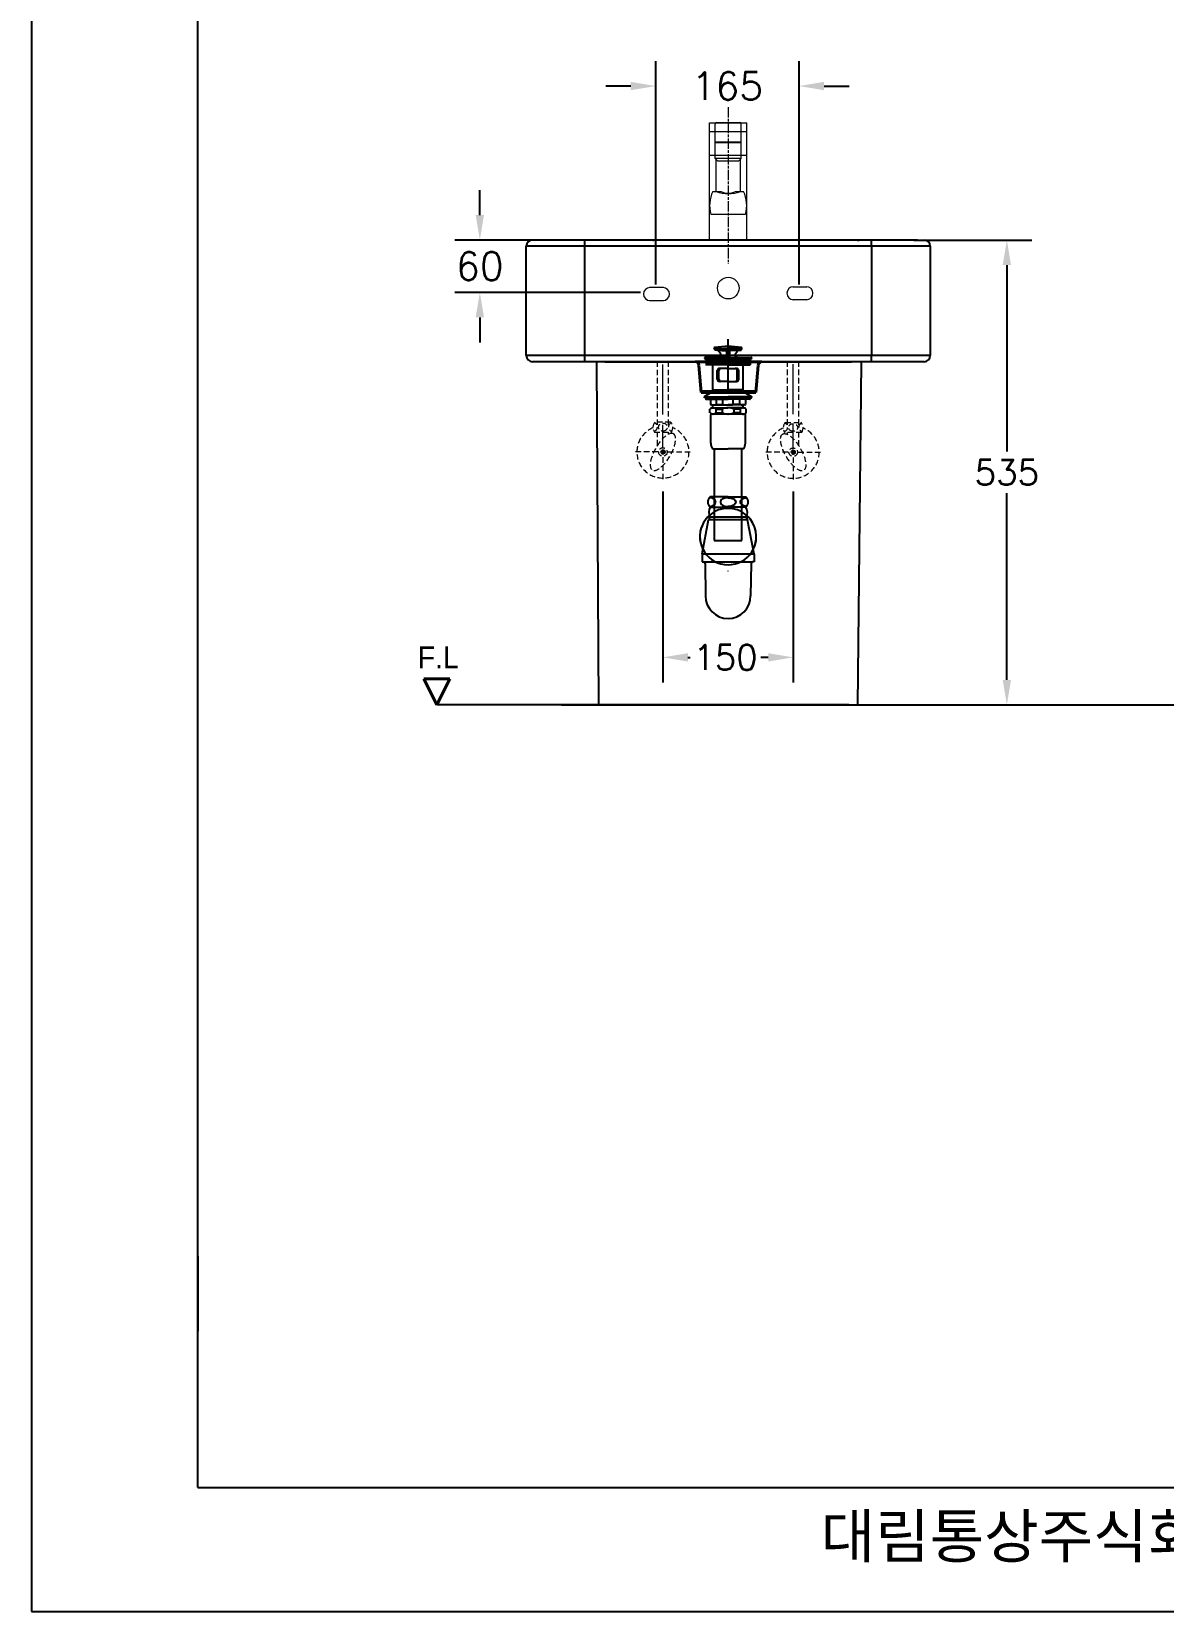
# Model space of a CAD drawing. Extents: x 63601 to 66026, y 58179 to 61610.
# Drawn here: x 63601 to 64904, y 58179 to 59998 of the extents above; entities that cross this region are included whole.
import ezdxf
from ezdxf.enums import TextEntityAlignment as Align
from ezdxf.lldxf.tags import DXFTag

# ---------------------------------------------------------------- set-up
doc = ezdxf.new("R2010")
doc.units = 0
doc.header["$MEASUREMENT"] = 0
doc.linetypes.add('AM_ISO08W050', pattern=[18, 12, -1.5, 3, -1.5])
doc.linetypes.add('HIDDEN', pattern=[9.525, 6.35, -3.175])
doc.layers.get('0').update_dxf_attribs({"linetype": 'CONTINUOUS'})
doc.layers.get('Defpoints').update_dxf_attribs({"linetype": 'CONTINUOUS'})
for name, color, linetype in [('1', 7, 'CONTINUOUS'), ('3', 3, 'CONTINUOUS'), ('4', 3, 'CONTINUOUS'), ('Dim', 4, 'CONTINUOUS'), ('LINE', 7, 'CONTINUOUS'), ('MAKE2D$VISIBLE$LINES', 7, 'CONTINUOUS'), ('MAKE2D$VISIBLE$TANGENTS', 7, 'CONTINUOUS'), ('TEXT', 7, 'CONTINUOUS'), ('YA', 7, 'CONTINUOUS')]:
    doc.layers.add(name, color=color, linetype=linetype)
for name, color, linetype, lineweight in [('4-in', 41, 'HIDDEN', 9), ('AM_3', 6, 'AM_ISO02W050', 20), ('AM_4', 40, 'CONTINUOUS', 13), ('AM_7', 4, 'AM_ISO08W050', 0), ('OUTLINE', 11, 'CONTINUOUS', 40), ('외형선', 4, 'CONTINUOUS', 40)]:
    doc.layers.add(name, color=color, linetype=linetype, lineweight=lineweight)
doc.styles.get("Standard").update_dxf_attribs({"font": 'txt.shx', "bigfont": 'ghs.shx'})
doc.styles.add('스타일1', font='txt.shx', dxfattribs={"bigfont": 'ghs.shx'})
doc.styles.add('타이틀', font='H2GTRM.TTF', dxfattribs={"height": 25})
tags = doc.linetypes.add('AM_ISO02W050', pattern=[7.5, 6, -1.5]).pattern_tags.tags
tags[6:7] = [DXFTag(74, 4), DXFTag(75, 0), DXFTag(340, '0'), DXFTag(46, 1.0), DXFTag(50, 0.0), DXFTag(44, 0.0), DXFTag(45, 0.0)]
tags[4:5] = [DXFTag(74, 4), DXFTag(75, 0), DXFTag(340, '0'), DXFTag(46, 1.0), DXFTag(50, 0.0), DXFTag(44, 0.0), DXFTag(45, 0.0)]
tags = doc.linetypes.add('AM_ISO08W050x2', pattern=[9, 6, -0.75, 1.5, -0.75]).pattern_tags.tags
tags[10:11] = [DXFTag(74, 4), DXFTag(75, 0), DXFTag(340, '0'), DXFTag(46, 1.0), DXFTag(50, 0.0), DXFTag(44, 0.0), DXFTag(45, 0.0)]
tags[8:9] = [DXFTag(74, 4), DXFTag(75, 0), DXFTag(340, '0'), DXFTag(46, 1.0), DXFTag(50, 0.0), DXFTag(44, 0.0), DXFTag(45, 0.0)]
tags[6:7] = [DXFTag(74, 4), DXFTag(75, 0), DXFTag(340, '0'), DXFTag(46, 1.0), DXFTag(50, 0.0), DXFTag(44, 0.0), DXFTag(45, 0.0)]
tags[4:5] = [DXFTag(74, 4), DXFTag(75, 0), DXFTag(340, '0'), DXFTag(46, 1.0), DXFTag(50, 0.0), DXFTag(44, 0.0), DXFTag(45, 0.0)]
tags = doc.linetypes.add('Amconstr', pattern=[9999, 9999, 0]).pattern_tags.tags
tags[6:7] = [DXFTag(74, 4), DXFTag(75, 0), DXFTag(340, '0'), DXFTag(46, 1.0), DXFTag(50, 0.0), DXFTag(44, 0.0), DXFTag(45, 0.0)]
tags[4:5] = [DXFTag(74, 4), DXFTag(75, 0), DXFTag(340, '0'), DXFTag(46, 1.0), DXFTag(50, 0.0), DXFTag(44, 0.0), DXFTag(45, 0.0)]
doc.dimstyles.get("Standard").update_dxf_attribs({"dimtxt": 0.18, "dimasz": 0.18, "dimexe": 0.18, "dimexo": 0.0625, "dimgap": 0.09, "dimtad": 0, "dimtih": 1, "dimtoh": 1, "dimdec": 4, "dimzin": 0, "dimdsep": 46, "dimtxsty": 'Standard', "dimcen": 0.09, "dimadec": 0, "dimazin": 0, "dimtfac": 1, "dimtdec": 4, "dimtofl": 0, "dimtmove": 0, "dimatfit": 0, "dimfxl": 0, "dimtolj": 1, "dimtzin": 0, "dimarcsym": 0})

# ---------------------------------------------------------------- blocks, each defined once
blk = doc.blocks.new('*D21')
at = {"layer": 'Defpoints', "color": 0}
for p in [(64484.4, 59935.2), (64319.4, 59696.7), (64484.4, 59696.7)]:
    blk.add_point(p, dxfattribs=at)
at = {"layer": 'Dim', "color": 0, "lineweight": -2}
for p, q in [((64319.4, 59706.7), (64319.4, 59964)), ((64484.4, 59706.7), (64484.4, 59964)), ((64290.6, 59935.2), (64261.8, 59935.2)), ((64513.2, 59935.2), (64542, 59935.2))]:
    blk.add_line(p, q, dxfattribs=at)
at = {"layer": 'Dim', "color": 0}
for points in [[(64290.6, 59940), (64290.6, 59930.4), (64319.4, 59935.2)], [(64513.2, 59940), (64513.2, 59930.4), (64484.4, 59935.2)]]:
    blk.add_solid(points, dxfattribs=at)
at = {"layer": 'Dim', "color": 0, "insert": (64401.9, 59935.2), "char_height": 32, "attachment_point": 5}
blk.add_mtext('\\A1;165', dxfattribs=at)
blk = doc.blocks.new('*D22')
at = {"layer": 'Defpoints', "color": 0}
for p in [(64311.9, 59757.9), (64116.9, 59697.7), (64311.9, 59697.7)]:
    blk.add_point(p, dxfattribs=at)
at = {"layer": 'Dim', "color": 0, "lineweight": -2}
for p, q in [((64116.9, 59786.7), (64116.9, 59815.5)), ((64301.9, 59757.9), (64088.1, 59757.9)), ((64301.9, 59697.7), (64088.1, 59697.7)), ((64116.9, 59668.9), (64116.9, 59640.1))]:
    blk.add_line(p, q, dxfattribs=at)
at = {"layer": 'Dim', "color": 0}
for points in [[(64112.1, 59786.7), (64121.7, 59786.7), (64116.9, 59757.9)], [(64112.1, 59668.9), (64121.7, 59668.9), (64116.9, 59697.7)]]:
    blk.add_solid(points, dxfattribs=at)
at = {"layer": 'Dim', "color": 0, "insert": (64116.9, 59727.8), "char_height": 32, "attachment_point": 5}
blk.add_mtext('\\A1;60', dxfattribs=at)
blk = doc.blocks.new('*D23')
at = {"layer": 'Defpoints', "color": 0}
for p in [(64606.7, 59757.9), (64723.7, 59757.9), (64606.7, 59222.9)]:
    blk.add_point(p, dxfattribs=at)
at = {"layer": 'Dim', "color": 0, "lineweight": -2}
for p, q in [((64616.7, 59757.9), (64752.5, 59757.9)), ((64723.7, 59729.1), (64723.7, 59514.4)), ((64723.7, 59251.7), (64723.7, 59466.4)), ((64616.7, 59222.9), (64752.5, 59222.9))]:
    blk.add_line(p, q, dxfattribs=at)
at = {"layer": 'Dim', "color": 0}
for points in [[(64718.9, 59729.1), (64728.5, 59729.1), (64723.7, 59757.9)], [(64718.9, 59251.7), (64728.5, 59251.7), (64723.7, 59222.9)]]:
    blk.add_solid(points, dxfattribs=at)
at = {"layer": 'Dim', "color": 0, "insert": (64723.7, 59490.4), "char_height": 28.8, "attachment_point": 5}
blk.add_mtext('\\A1;535', dxfattribs=at)
blk = doc.blocks.new('*D20')
at = {"layer": 'Defpoints', "color": 0}
for p in [(64327.7, 59478.4), (64477.7, 59478.4), (64477.7, 59277.6)]:
    blk.add_point(p, dxfattribs=at)
at = {"layer": 'Dim', "color": 0, "lineweight": -2}
for p, q in [((64327.7, 59468.4), (64327.7, 59248.8)), ((64477.7, 59468.4), (64477.7, 59248.8)), ((64356.5, 59277.6), (64358.9, 59277.6)), ((64448.9, 59277.6), (64440.5, 59277.6))]:
    blk.add_line(p, q, dxfattribs=at)
at = {"layer": 'Dim', "color": 0}
for points in [[(64356.5, 59282.4), (64356.5, 59272.8), (64327.7, 59277.6)], [(64448.9, 59282.4), (64448.9, 59272.8), (64477.7, 59277.6)]]:
    blk.add_solid(points, dxfattribs=at)
at = {"layer": 'Dim', "color": 0, "insert": (64399.7, 59277.6), "char_height": 28.8, "attachment_point": 5}
blk.add_mtext('\\A1;150', dxfattribs=at)

msp = doc.modelspace()

# ---------------------------------------------------------------- linework, layer by layer
at = {"color": 6, "linetype": 'ByBlock'}
for p, q in [((64372.8, 59396.9), (64380.2, 59435.9)), ((64425.2, 59435.9), (64380.2, 59435.9)), ((64423.7, 59438.8), (64381.7, 59438.8)), ((64423.7, 59438.8), (64425.2, 59435.9)), ((64432.7, 59396.4), (64425.2, 59435.9)), ((64372.7, 59396.9), (64372.7, 59387.4)), ((64372.7, 59396.9), (64432.6, 59396.9)), ((64432.7, 59396.4), (64432.7, 59387.4)), ((64372.7, 59387.4), (64375, 59387.4)), ((64375, 59387.4), (64430.7, 59387.4)), ((64376.2, 59385.6), (64376.7, 59348.3)), ((64429.2, 59385.5), (64428.7, 59348.3)), ((64432.7, 59387.4), (64430.7, 59387.4))]:
    msp.add_line(p, q, dxfattribs=at)
at = {"color": 6, "linetype": 'HIDDEN'}
msp.add_line((64381.7, 59438.8), (64380.2, 59435.9), dxfattribs=at)
at = {"color": 6}
for centre, start, end in [((64392.4, 59444.2), 148.9038, 206.5299), ((64413, 59444.2), 333.4701, 31.0962)]:
    msp.add_arc(centre, 11.9, start, end, dxfattribs=at)
at = {"color": 6, "linetype": 'ByBlock'}
for centre, radius, start, end in [((64374.2, 59385.6), 2, 0, 64.1581), ((64431.2, 59385.5), 2, 104.4775, 180), ((64402.7, 59348.3), 26, 180, 0)]:
    msp.add_arc(centre, radius, start, end, dxfattribs=at)
at = {"layer": '1'}
for p, q in [((64253.8, 59222.9), (64251.8, 59616.9)), ((64555.8, 59616.9), (64551.6, 59222.9)), ((64294.8, 59222.9), (64067.5, 59222.9)), ((64510.6, 59222.9), (64294.8, 59222.9))]:
    msp.add_line(p, q, dxfattribs=at)
at = {"layer": '1', "color": 157, "linetype": 'Continuous'}
for p, q in [((64261, 59617.9), (64262.6, 59617.9)), ((64292.6, 59617.9), (64513.1, 59617.9)), ((64543.1, 59617.9), (64544.7, 59617.9))]:
    msp.add_line(p, q, dxfattribs=at)
at = {"layer": '1', "linetype": 'Continuous'}
for p, q in [((64261, 59617.9), (64292.6, 59617.9)), ((64513.1, 59617.9), (64543.1, 59617.9))]:
    msp.add_line(p, q, dxfattribs=at)
at = {"layer": '1', "color": 5}
for p, q in [((64263.5, 59222.9), (64264.8, 59222.9)), ((64541.9, 59222.9), (64540.6, 59222.9))]:
    msp.add_line(p, q, dxfattribs=at)
at = {"layer": '1', "color": 0}
msp.add_line((64540.6, 59222.9), (64510.6, 59222.9), dxfattribs=at)
at = {"layer": '3', "color": 6}
for p, q in [((64387.7, 59631.3), (64386.4, 59633.5)), ((64386.6, 59633.2), (64402.7, 59633.2)), ((64402.7, 59631.3), (64387.7, 59631.3)), ((64390.2, 59631.1), (64400.9, 59630.4)), ((64394.4, 59626.4), (64391.7, 59630.3)), ((64402.7, 59631.3), (64400.9, 59630.4)), ((64400.9, 59630.4), (64400.9, 59622.7)), ((64402.2, 59631.1), (64401.7, 59624.6)), ((64418.8, 59633.2), (64402.7, 59633.2)), ((64402.7, 59631.3), (64404.4, 59630.4)), ((64402.7, 59631.3), (64417.7, 59631.3)), ((64403.2, 59631.1), (64403.6, 59624.6)), ((64415.2, 59631.1), (64404.4, 59630.4)), ((64404.4, 59630.4), (64404.4, 59622.7)), ((64410.9, 59626.4), (64413.7, 59630.3)), ((64417.7, 59631.3), (64418.9, 59633.5)), ((64375.7, 59622.3), (64375.7, 59621.7)), ((64375.7, 59621.7), (64402.7, 59621.7)), ((64375.7, 59621.7), (64377.8, 59620.2)), ((64385.4, 59622.7), (64376.1, 59622.7)), ((64377.4, 59620), (64377.4, 59618.7)), ((64377.4, 59615.7), (64377.4, 59614.4)), ((64383.7, 59620.2), (64377.6, 59620.2)), ((64402.7, 59614.2), (64377.6, 59614.2)), ((64402.7, 59618.2), (64377.9, 59618.2)), ((64402.7, 59616.2), (64377.9, 59616.2)), ((64383.7, 59620.2), (64402.7, 59620.2)), ((64385.2, 59583.6), (64385.2, 59614.2)), ((64402.7, 59622.7), (64385.4, 59622.7)), ((64390.3, 59597.7), (64390.3, 59607.7)), ((64392.1, 59597.7), (64392.1, 59607.7)), ((64392.3, 59622.7), (64393.8, 59623.6)), ((64402.7, 59610.2), (64392.8, 59610.2)), ((64401.7, 59624.7), (64402.7, 59624.7)), ((64401.9, 59622.7), (64401.7, 59624.7)), ((64403.6, 59624.7), (64402.7, 59624.7)), ((64402.7, 59622.7), (64420, 59622.7)), ((64429.7, 59621.7), (64402.7, 59621.7)), ((64421.7, 59620.2), (64402.7, 59620.2)), ((64402.7, 59618.2), (64427.5, 59618.2)), ((64402.7, 59616.2), (64427.5, 59616.2)), ((64402.7, 59614.2), (64427.8, 59614.2)), ((64402.7, 59610.2), (64412.5, 59610.2)), ((64403.4, 59622.7), (64403.6, 59624.7)), ((64413, 59622.7), (64411.6, 59623.6)), ((64413.3, 59597.7), (64413.3, 59607.7)), ((64415, 59597.7), (64415, 59607.7)), ((64420, 59622.7), (64429.3, 59622.7)), ((64420.2, 59583.6), (64420.2, 59614.2)), ((64421.7, 59620.2), (64427.8, 59620.2)), ((64429.7, 59621.7), (64427.5, 59620.2)), ((64428, 59620), (64428, 59618.7)), ((64428, 59615.7), (64428, 59614.4)), ((64429.7, 59622.3), (64429.7, 59621.7)), ((64402.7, 59595.2), (64392.8, 59595.2)), ((64402.7, 59595.2), (64412.5, 59595.2)), ((64385.2, 59583.6), (64375.2, 59577.6)), ((64375.2, 59576.6), (64375.2, 59577.6)), ((64375.2, 59577.6), (64402.7, 59577.6)), ((64385.2, 59576.6), (64375.2, 59576.6)), ((64377, 59576.6), (64377, 59575.3)), ((64377.5, 59574.8), (64382.5, 59574.8)), ((64382.5, 59574.8), (64382.5, 59568.7)), ((64382.5, 59574.8), (64402.7, 59574.8)), ((64385.9, 59585.7), (64385.2, 59586.9)), ((64385.2, 59585.7), (64402.7, 59585.7)), ((64420.2, 59576.6), (64385.2, 59576.6)), ((64385.9, 59583.6), (64385.9, 59585.7)), ((64389.3, 59568.7), (64389.3, 59574.8)), ((64396.7, 59568.7), (64396.7, 59574.8)), ((64420.2, 59585.7), (64402.7, 59585.7)), ((64420.2, 59583.6), (64402.7, 59583.6)), ((64430.2, 59577.6), (64402.7, 59577.6)), ((64422.9, 59574.8), (64402.7, 59574.8)), ((64408.7, 59568.7), (64408.7, 59574.8)), ((64416.1, 59568.7), (64416.1, 59574.8)), ((64419.5, 59585.7), (64420.2, 59586.9)), ((64419.5, 59583.6), (64419.5, 59585.7)), ((64420.2, 59583.6), (64430.2, 59577.6)), ((64420.2, 59576.6), (64430.2, 59576.6)), ((64427.9, 59574.8), (64422.9, 59574.8)), ((64422.9, 59574.8), (64422.9, 59568.7)), ((64428.4, 59576.6), (64428.4, 59575.3)), ((64430.2, 59576.6), (64430.2, 59577.6)), ((64381.9, 59559.2), (64381.9, 59563.3)), ((64383.5, 59568.1), (64382.5, 59568.7)), ((64382.7, 59524.1), (64382.7, 59556.7)), ((64383.5, 59568.1), (64384.9, 59568.1)), ((64402.7, 59557.7), (64383.7, 59557.7)), ((64384.9, 59568.1), (64402.7, 59568.1)), ((64385.2, 59564.7), (64385.2, 59568.1)), ((64385.3, 59564.7), (64402.4, 59564.7)), ((64388.7, 59563.3), (64388.7, 59559.2)), ((64388.7, 59563.3), (64396.1, 59563.3)), ((64388.7, 59559.2), (64396.1, 59559.2)), ((64389.3, 59568.7), (64396.7, 59568.7)), ((64396.1, 59563.3), (64396.1, 59559.2)), ((64420.5, 59568.1), (64402.7, 59568.1)), ((64420, 59557.7), (64402.7, 59557.7)), ((64420, 59564.7), (64402.9, 59564.7)), ((64416.1, 59568.7), (64408.7, 59568.7)), ((64416.6, 59563.3), (64409.2, 59563.3)), ((64409.2, 59563.3), (64409.2, 59559.2)), ((64416.6, 59559.2), (64409.2, 59559.2)), ((64416.6, 59563.3), (64416.6, 59559.2)), ((64419.5, 59557.7), (64420, 59557.7)), ((64420, 59557.7), (64420.4, 59557.7)), ((64420.2, 59564.7), (64420.2, 59568.1)), ((64421.7, 59557.7), (64420.2, 59557.7)), ((64421.9, 59568.1), (64420.5, 59568.1)), ((64421.9, 59568.1), (64422.9, 59568.7)), ((64422.7, 59524.1), (64422.7, 59556.7)), ((64422.7, 59551.4), (64422.7, 59556.7)), ((64423.4, 59559.2), (64423.4, 59563.3)), ((64384.7, 59517.7), (64402.7, 59517.7)), ((64386.8, 59517.7), (64386.8, 59412.2)), ((64420.7, 59517.7), (64402.7, 59517.7)), ((64418.5, 59412.2), (64418.5, 59517.7)), ((64386.8, 59412.2), (64418.5, 59412.2)), ((64418.5, 59412.2), (64417.8, 59412.2))]:
    msp.add_line(p, q, dxfattribs=at)
for centre, radius, start, end in [((64387.5, 59633.2), 1.1, 97.3204, 169.4262), ((64402.7, 59515.3), 120, 90, 97.3204), ((64390, 59629.1), 2, 35.2023, 86.2618), ((64392.8, 59625.3), 2, 300, 35.2023), ((64402.7, 59515.3), 120, 82.6796, 90), ((64412.6, 59625.3), 2, 144.7977, 240), ((64415.3, 59629.1), 2, 93.7382, 144.7977), ((64417.8, 59633.2), 1.1, 10.5738, 82.6796), ((64376.1, 59622.3), 0.4, 90, 180), ((64377.6, 59620), 0.2, 90, 180), ((64377.9, 59618.7), 0.5, 180, 270), ((64377.9, 59615.7), 0.5, 90, 180), ((64377.6, 59614.4), 0.2, 180, 270), ((64381.2, 59617.2), 1, 270, 90), ((64392.8, 59607.7), 2.5, 90, 180), ((64394.6, 59607.7), 2.5, 90, 180), ((64410.8, 59607.7), 2.5, 0, 90), ((64412.5, 59607.7), 2.5, 0, 90), ((64424.2, 59617.2), 1, 90, 270), ((64427.5, 59618.7), 0.5, 270, 0), ((64427.5, 59615.7), 0.5, 0, 90), ((64427.8, 59620), 0.2, 0, 90), ((64427.8, 59614.4), 0.2, 270, 0), ((64429.3, 59622.3), 0.4, 0, 90), ((64392.8, 59597.7), 2.5, 180, 270), ((64394.6, 59597.7), 2.5, 180, 270), ((64410.8, 59597.7), 2.5, 270, 0), ((64412.5, 59597.7), 2.5, 270, 0), ((64377.5, 59575.3), 0.5, 180, 270), ((64427.9, 59575.3), 0.5, 270, 0), ((64385.3, 59560), 4.7, 43.9409, 136.0591), ((64385.3, 59562.4), 4.7, 223.9409, 316.0591), ((64385.9, 59578.3), 10.2, 250.5679, 289.4321), ((64383.7, 59556.7), 1, 90, 180), ((64402.2, 59551.1), 13.6, 89.0643, 116.6472), ((64402.2, 59571.3), 13.6, 243.3528, 270.9357), ((64402.5, 59597.6), 29.5, 258.5956, 270.3737), ((64402.9, 59597.6), 29.5, 269.6263, 281.4044), ((64403.1, 59551.1), 13.6, 63.3528, 90.9357), ((64403.1, 59571.3), 13.6, 269.0643, 296.6472), ((64419.5, 59578.3), 10.2, 250.5679, 289.4321), ((64420, 59560), 4.7, 43.9409, 136.0591), ((64420, 59562.4), 4.7, 223.9409, 316.0591), ((64421.7, 59556.7), 1, 0, 90), ((64395.7, 59524.7), 13, 182.42, 212.3), ((64409.7, 59524.7), 13, 327.7, 357.58)]:
    msp.add_arc(centre, radius, start, end, dxfattribs=at)
at = {"layer": '4', "color": 6}
for p, q in [((64402.7, 59462.3), (64382.1, 59462.3)), ((64402.7, 59462.3), (64418.9, 59462.3)), ((64418.9, 59462.3), (64423.2, 59462.3)), ((64382.5, 59450.3), (64382.1, 59450.3)), ((64382.5, 59450.3), (64402.7, 59450.3)), ((64382.5, 59450.3), (64402.7, 59450.3)), ((64422.8, 59450.3), (64402.7, 59450.3)), ((64422.8, 59450.3), (64402.7, 59450.3)), ((64422.8, 59450.3), (64423.2, 59450.3)), ((64402.6, 59377.3), (64402.7, 59377.3)), ((64402.7, 59377.3), (64402.7, 59377.3))]:
    msp.add_line(p, q, dxfattribs=at)
for points in [[(64388.5, 59456.3, 0.155217), (64387.9, 59458.2, 0.106747), (64385.8, 59460.1, 0.073043), (64383.1, 59461.2, 0.028511), (64381.3, 59461.5, 0.059523)], [(64381.3, 59451.2, 0.028511), (64383.1, 59451.5, 0.073043), (64385.8, 59452.6, 0.106747), (64387.9, 59454.5, 0.155217), (64388.5, 59456.3, 0.155217)], [(64394.4, 59458.1, 0.32729), (64394.4, 59454.6, 0.106373), (64396.4, 59452.8, 0.071219), (64399.1, 59451.7, 0.057537), (64402.7, 59451.3, 0.057537)], [(64402.7, 59461.3, 0.057537), (64399.1, 59460.9, 0.071219), (64396.4, 59459.9, 0.106373), (64394.4, 59458.1, 0.159483)], [(64402.7, 59461.3, -0.057537), (64406.2, 59460.9, -0.071219), (64408.9, 59459.9, -0.106373), (64411, 59458.1, -0.159483)], [(64411, 59458.1, -0.32729), (64411, 59454.6, -0.106373), (64408.9, 59452.8, -0.071219), (64406.2, 59451.7, -0.057537), (64402.7, 59451.3, -0.057537)], [(64416.9, 59456.3, -0.155217), (64417.5, 59458.2, -0.106747), (64419.5, 59460.1, -0.073043), (64422.3, 59461.2, -0.028511), (64424, 59461.5, -0.059523)], [(64424, 59451.2, -0.028511), (64422.3, 59451.5, -0.073043), (64419.5, 59452.6, -0.106747), (64417.5, 59454.5, -0.155217), (64416.9, 59456.3, -0.155217)]]:
    msp.add_lwpolyline(points, format="xyb", dxfattribs=at)
for centre, start, end in [((64387.4, 59456.3), 131.4096, 228.5904), ((64417.9, 59456.3), 311.4096, 48.5904)]:
    msp.add_arc(centre, 8, start, end, dxfattribs=at)
at = {"layer": '4', "color": 6, "linetype": 'ByBlock'}
for start, end in [(50.5529, 129.4471), (129.4471, 240.7605), (131.5264, 206.9716), (299.2395, 50.5529), (333.0284, 48.4736), (240.7605, 299.2395)]:
    msp.add_arc((64402.7, 59416.6), 32.5, start, end, dxfattribs=at)
at = {"layer": '4-in', "color": 6, "linetype": 'HIDDEN'}
for p, q in [((64321.3, 59545.2), (64321.3, 59619.1)), ((64334, 59545.2), (64334, 59619.1)), ((64471.3, 59545.3), (64471.3, 59618.8)), ((64484, 59545.3), (64484, 59618.8)), ((64317.9, 59536.9), (64337.4, 59536.9)), ((64336.6, 59548.4), (64318.8, 59548.4)), ((64321.3, 59521.6), (64321.3, 59536.9)), ((64327.7, 59520), (64327.7, 59547)), ((64334, 59534.5), (64334, 59536.9)), ((64487.4, 59536.5), (64467.9, 59536.5)), ((64468.8, 59548.1), (64486.6, 59548.1)), ((64471.3, 59534.2), (64471.3, 59536.5)), ((64477.7, 59519.7), (64477.7, 59546.7)), ((64484, 59521.3), (64484, 59536.5)), ((64327.7, 59511), (64327.7, 59517)), ((64477.7, 59510.7), (64477.7, 59516.7)), ((64324.7, 59514), (64330.7, 59514)), ((64327.7, 59508), (64327.7, 59481)), ((64480.7, 59513.7), (64474.7, 59513.7)), ((64477.7, 59507.7), (64477.7, 59480.7))]:
    msp.add_line(p, q, dxfattribs=at)
at = {"layer": '4-in', "color": 6, "linetype": 'AM_ISO08W050x2'}
for p, q in [((64327.7, 59518.2), (64327.7, 59539.5)), ((64477.7, 59517.8), (64477.7, 59539.2))]:
    msp.add_line(p, q, dxfattribs=at)
at = {"layer": '4-in', "color": 6}
for p, q in [((64321.7, 59514), (64294.7, 59514)), ((64483.7, 59513.7), (64510.7, 59513.7))]:
    msp.add_line(p, q, dxfattribs=at)
at = {"layer": '4-in', "color": 6, "linetype": 'HIDDEN'}
for centre, radius in [((64327.7, 59514), 4.91), ((64477.7, 59513.7), 4.91), ((64327.7, 59514), 2.45), ((64477.7, 59513.7), 2.45)]:
    msp.add_circle(centre, radius, dxfattribs=at)
for centre, radius, start, end in [((64327.7, 59514), 30, 112.2811, 67.7189), ((64325.5, 59542.1), 9.25, 136.9454, 214.442), ((64316.2, 59542.8), 5.13, 284.2499, 66.949), ((64339.2, 59542.8), 5.13, 113.051, 255.7501), ((64329.8, 59542.1), 9.25, 325.558, 43.0546), ((64477.7, 59513.7), 30, 112.2811, 67.7189), ((64475.5, 59541.8), 9.25, 136.9454, 214.442), ((64466.2, 59542.5), 5.13, 284.2499, 66.949), ((64489.2, 59542.5), 5.13, 113.051, 255.7501), ((64479.8, 59541.8), 9.25, 325.558, 43.0546), ((64325.2, 59516.5), 2.45, 268.5901, 0), ((64325.2, 59511.6), 2.45, 359.9653, 91.4099), ((64330.1, 59516.5), 2.45, 180, 270), ((64330.1, 59511.6), 2.45, 90, 180), ((64475.2, 59516.2), 2.45, 270, 0), ((64475.2, 59511.2), 2.45, 0, 90), ((64480.1, 59516.2), 2.45, 180, 271.4099), ((64480.1, 59511.2), 2.45, 88.5901, 180.0347)]:
    msp.add_arc(centre, radius, start, end, dxfattribs=at)
at = {"layer": '4-in', "color": 6, "linetype": 'HIDDEN', "extrusion": (0, 0, -1)}
msp.add_ellipse((64327.7, 59514), major_axis=(12.1, 20.9), ratio=0.387469, dxfattribs=at)
msp.add_ellipse((64327.7, 59542.6), major_axis=(5.34, 0), ratio=0.813611, start_param=-4.712389, end_param=1.570796, dxfattribs=at)
at = {"layer": '4-in', "color": 6, "linetype": 'HIDDEN'}
msp.add_ellipse((64477.7, 59513.7), major_axis=(-12.1, 20.9), ratio=0.387469, dxfattribs=at)
msp.add_ellipse((64477.6, 59542.2), major_axis=(-5.34, 0), ratio=0.813611, start_param=-4.712389, end_param=1.570796, dxfattribs=at)
at = {"layer": 'AM_3', "color": 0}
for p, q in [((64328.3, 59703.3), (64312.3, 59703.3)), ((64477.4, 59704.2), (64493.4, 59704.2)), ((64312.3, 59688.3), (64328.3, 59688.3)), ((64493.4, 59689.2), (64477.4, 59689.2))]:
    msp.add_line(p, q, dxfattribs=at)
msp.add_circle((64403, 59702.7), 12.5, dxfattribs=at)
for centre, start, end in [((64312.8, 59695.8), 90, 270), ((64327.8, 59695.8), 270, 90), ((64477.9, 59696.7), 90, 270), ((64492.9, 59696.7), 270, 90)]:
    msp.add_arc(centre, 7.5, start, end, dxfattribs=at)
at = {"layer": 'AM_4', "color": 0}
for p, q in [((64381.4, 59892.7), (64424.4, 59892.7)), ((64381.4, 59882.7), (64381.4, 59892.7)), ((64381.4, 59787.7), (64381.4, 59883.6)), ((64381.4, 59882.7), (64424.4, 59882.7)), ((64387.9, 59870.7), (64387.9, 59891.3)), ((64389.9, 59893.3), (64415.9, 59893.3)), ((64417.9, 59870.7), (64417.9, 59891.3)), ((64424.4, 59855.7), (64424.4, 59892.7)), ((64387.9, 59851.7), (64387.9, 59870.2)), ((64417.9, 59870), (64387.9, 59870)), ((64417.6, 59870.5), (64388.1, 59870.5)), ((64417.9, 59851.7), (64417.9, 59870.2)), ((64381.4, 59855.7), (64424.4, 59855.7)), ((64390.9, 59848.7), (64387.9, 59851.7)), ((64417.9, 59851.7), (64387.9, 59851.7)), ((64388.9, 59813.7), (64388.9, 59850.7)), ((64414.9, 59848.7), (64390.9, 59848.7)), ((64414.9, 59848.7), (64417.9, 59851.7)), ((64416.9, 59813.7), (64416.9, 59850.7)), ((64424.4, 59787.7), (64424.4, 59855.7)), ((64385, 59813.7), (64394.5, 59813.7)), ((64411.2, 59813.7), (64420.7, 59813.7)), ((64381.4, 59757.7), (64381.4, 59787.7)), ((64382.8, 59787.7), (64422.9, 59787.7)), ((64424.4, 59757.7), (64424.4, 59787.7)), ((64424.4, 59757.7), (64381.4, 59757.7))]:
    msp.add_line(p, q, dxfattribs=at)
for centre, radius, start, end in [((64389.9, 59891.3), 2, 90, 180), ((64415.9, 59891.3), 2, 0, 90), ((64388.1, 59870.7), 0.25, 180, 270), ((64388.1, 59870.2), 0.25, 90, 180), ((64417.6, 59870.7), 0.25, 270, 0), ((64417.6, 59870.2), 0.25, 0, 90), ((64419.2, 59797.7), 37.7, 154.9006, 195.374), ((64402.9, 59853.7), 42.4, 250.7066, 289.2934), ((64402.9, 59832.9), 21, 246.4842, 293.5158), ((64386.5, 59797.7), 37.7, 344.626, 25.0994)]:
    msp.add_arc(centre, radius, start, end, dxfattribs=at)
at = {"layer": 'AM_7', "color": 0}
msp.add_line((64402.9, 59910.8), (64402.9, 59730.6), dxfattribs=at)
at = {"layer": 'AM_7', "color": 6, "linetype": 'AM_ISO08W050x2'}
for p, q in [((64327.6, 59557.3), (64327.6, 59614.7)), ((64477.7, 59557.4), (64477.7, 59614.9))]:
    msp.add_line(p, q, dxfattribs=at)
at = {"layer": 'AM_7', "color": 6, "linetype": 'HIDDEN'}
for p, q in [((64333.7, 59514), (64360.7, 59514)), ((64471.7, 59513.7), (64444.7, 59513.7))]:
    msp.add_line(p, q, dxfattribs=at)
at = {"layer": 'Dim', "color": 6}
for p, q in [((64402.7, 59583.6), (64402.7, 59643.9)), ((64420.2, 59583.6), (64385.2, 59583.6))]:
    msp.add_line(p, q, dxfattribs=at)
at = {"layer": 'Dim', "color": 0}
msp.add_line((64211, 59222.9), (65441.7, 59222.9), dxfattribs=at)
at = {"layer": 'LINE'}
msp.add_line((64402.7, 59592, -9.3), (64402.7, 59627.6, -9.3), dxfattribs=at)
at = {"layer": 'LINE', "color": 0}
msp.add_line((64371.7, 59582.6), (64434.7, 59582.6), dxfattribs=at)
at = {"layer": 'LINE', "linetype": 'Amconstr'}
msp.add_line((64879.7, 58321.9), (64951.7, 58321.9), dxfattribs=at)
at = {"layer": 'MAKE2D$VISIBLE$LINES', "linetype": 'Continuous'}
for p, q in [((64237.9, 59757.9), (64184.9, 59757.9)), ((64567.9, 59757.9), (64237.9, 59757.9)), ((64316.1, 59757.9), (64317.2, 59757.9)), ((64551.7, 59757.9), (64553.5, 59757.9)), ((64620.9, 59757.9), (64567.9, 59757.9)), ((64170.4, 59624.9), (64170.4, 59750.9)), ((64635.4, 59750.9), (64635.4, 59624.9)), ((64237.9, 59617.9), (64177.4, 59617.9)), ((64567.9, 59617.9), (64237.9, 59617.9)), ((64628.4, 59617.9), (64567.9, 59617.9))]:
    msp.add_line(p, q, dxfattribs=at)
for centre, start, end in [((64177.4, 59750.9), 90, 180), ((64628.4, 59750.9), 0, 90), ((64177.4, 59624.9), 180, 270), ((64628.4, 59624.9), 270, 0)]:
    msp.add_arc(centre, 7, start, end, dxfattribs=at)
at = {"layer": 'MAKE2D$VISIBLE$TANGENTS', "linetype": 'Continuous'}
for p, q in [((64237.9, 59750.9), (64237.9, 59757.9)), ((64567.9, 59750.9), (64567.9, 59757.9)), ((64237.9, 59750.9), (64170.4, 59750.9)), ((64237.9, 59624.9), (64237.9, 59750.9)), ((64567.9, 59750.9), (64237.9, 59750.9)), ((64567.9, 59750.9), (64567.9, 59624.9)), ((64635.4, 59750.9), (64567.9, 59750.9)), ((64237.9, 59624.9), (64170.4, 59624.9)), ((64567.9, 59624.9), (64237.9, 59624.9)), ((64237.9, 59617.9), (64237.9, 59624.9)), ((64635.4, 59624.9), (64567.9, 59624.9)), ((64567.9, 59617.9), (64567.9, 59624.9))]:
    msp.add_line(p, q, dxfattribs=at)
at = {"layer": 'OUTLINE', "color": 0}
for p, q in [((64440, 59617.6), (64366.5, 59617.6)), ((64371.7, 59582.6), (64369.1, 59613.7)), ((64434.7, 59582.6), (64437.4, 59613.7)), ((64434.7, 59583.6), (64371.7, 59583.6)), ((64434.7, 59582.6), (64371.7, 59582.6))]:
    msp.add_line(p, q, dxfattribs=at)
for centre, start, end in [((64364.1, 59613.3), 4.8991, 81.386), ((64442.4, 59613.3), 98.614, 175.1009)]:
    msp.add_arc(centre, 5, start, end, dxfattribs=at)
at = {"layer": 'YA', "color": 7}
for p, q in [((63792.2, 58321.9), (63792.2, 60419.7)), ((63792.2, 58588.4), (63792.2, 58501.9)), ((63792.2, 58321.9), (64879.7, 58321.9)), ((63864.2, 58321.9), (64879.7, 58321.9))]:
    msp.add_line(p, q, dxfattribs=at)
at = {"layer": 'YA', "color": 0}
msp.add_lwpolyline([(63600.8, 58179.5), (66026.3, 58179.5), (66026.3, 61609.8), (63600.8, 61609.8)], close=True, dxfattribs=at)
at = {"layer": '외형선', "linetype": 'Continuous'}
for p, q in [((64082.5, 59252.9), (64052.5, 59252.9)), ((64052.5, 59252.9), (64067.5, 59222.9)), ((64067.5, 59222.9), (64082.5, 59252.9))]:
    msp.add_line(p, q, dxfattribs=at)

# ---------------------------------------------------------------- texts
at = {"layer": 'Dim', "color": 0, "insert": (64382.1, 58291.1), "char_height": 50, "width": 1090, "attachment_point": 1, "style": '스타일1'}
msp.add_mtext('{\\fGulim|b0|i0|c129|p50;       대림통상주식회사\\P}', dxfattribs=at)
at = {"layer": 'TEXT', "style": '타이틀'}
msp.add_text('F.L', height=25, dxfattribs=at).set_placement((64069, 59277.6), align=Align.MIDDLE)

# ---------------------------------------------------------------- dimensions: what is measured, and where the dimension line sits
at = {"layer": 'Dim', "color": 0}
dim = msp.add_linear_dim(base=(64484.4, 59935.2), p1=(64319.4, 59696.7), p2=(64484.4, 59696.7), dimstyle='Standard', override={"dimscale": 160, "dimtxt": 0.2, "dimgap": 0.06, "dimdec": 0, "dimatfit": 3}, dxfattribs=at)
dim.commit()
dim.dimension.update_dxf_attribs({"geometry": '*D21', "text_midpoint": (64401.9, 59935.2)})
for base, p1, p2, override, picture, middle in [((64116.9, 59697.7), (64311.9, 59757.9), (64311.9, 59697.7), {"dimscale": 160, "dimtxt": 0.2, "dimgap": 0.06, "dimdec": 0, "dimatfit": 3}, '*D22', (64116.9, 59727.8)), ((64723.7, 59757.9), (64606.7, 59222.9), (64606.7, 59757.9), {"dimscale": 160, "dimgap": 0.06, "dimdec": 0, "dimatfit": 3}, '*D23', (64723.7, 59490.4))]:
    dim = msp.add_linear_dim(base=base, p1=p1, p2=p2, angle=90, dimstyle='Standard', override=override, dxfattribs=at)
    dim.commit()
    dim.dimension.update_dxf_attribs({"geometry": picture, "text_midpoint": middle})
at = {"layer": 'Dim', "color": 7}
dim = msp.add_linear_dim(base=(64477.7, 59277.6), p1=(64327.7, 59478.4), p2=(64477.7, 59478.4), dimstyle='Standard', override={"dimscale": 160, "dimgap": 0.06, "dimdec": 0, "dimatfit": 3}, dxfattribs=at)
dim.commit()
dim.dimension.update_dxf_attribs({"geometry": '*D20', "text_midpoint": (64399.7, 59277.6), "dimtype": 160})

doc.saveas('drawing.dxf')
